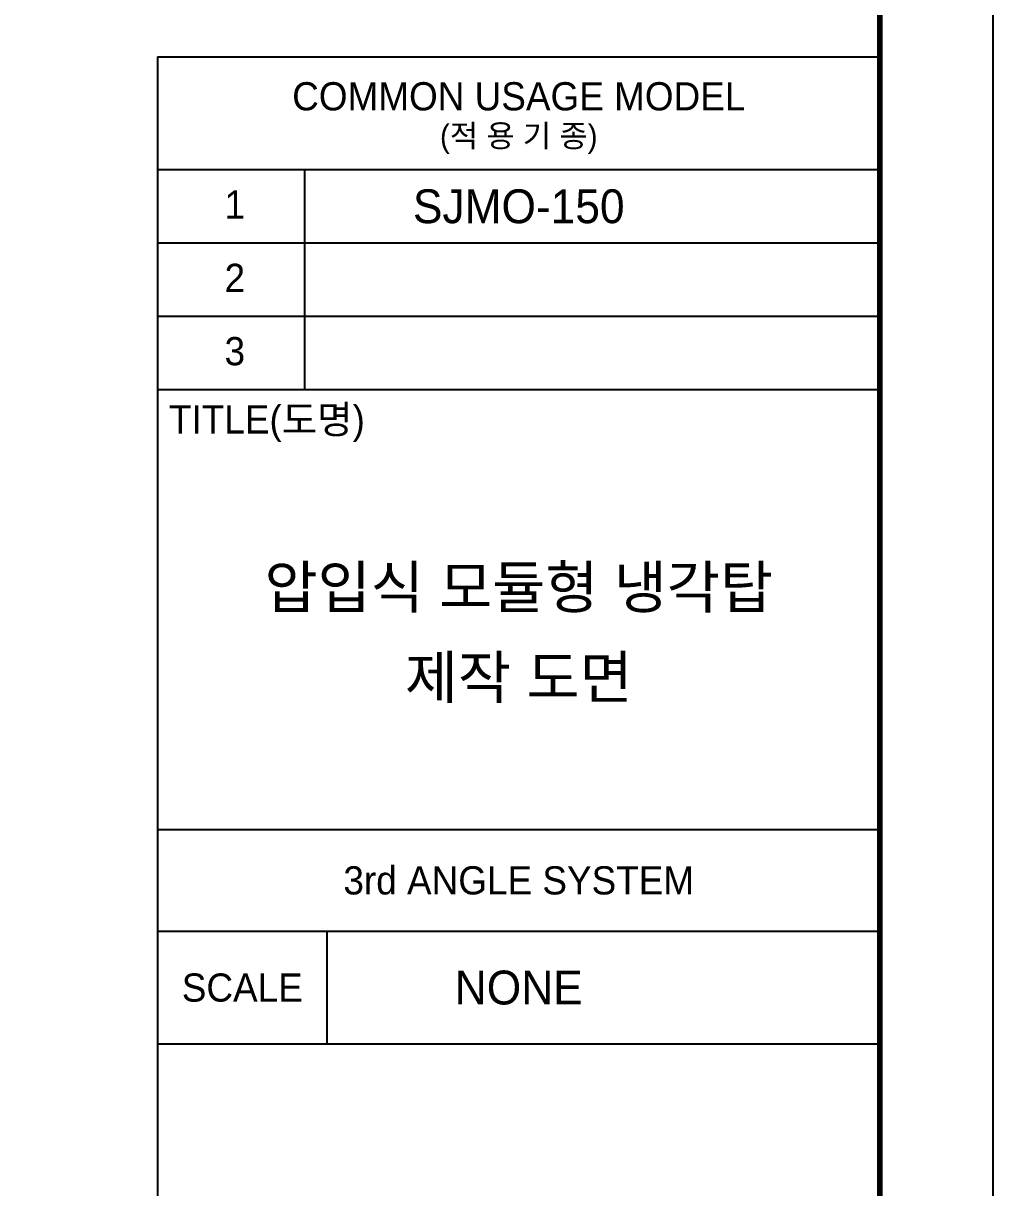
# Model space of a CAD drawing. Header units: millimetres. Extents: x -664091 to 30318, y -141645 to 21846.
# Drawn here: x 24303 to 30318, y 7090 to 14317 of the extents above; entities that cross this region are included whole.
import ezdxf
from ezdxf.enums import TextEntityAlignment as Align

# ---------------------------------------------------------------- set-up
doc = ezdxf.new("R2010")
doc.units = ezdxf.units.MM
doc.layers.add('냉각탑_form', color=1, linetype='Continuous')
doc.layers.add('냉각탑_text', color=3, linetype='Continuous')
doc.styles.add('돋움', font='Dotum.ttf')

msp = doc.modelspace()

# ---------------------------------------------------------------- linework, layer by layer
at = {"layer": 'Defpoints'}
msp.add_lwpolyline([(910.8, 21846.1), (30318, 21846.1), (30318, 1051), (910.8, 1051)], close=True, dxfattribs=at)
at = {"layer": '냉각탑_form'}
for p, q in [((25136.8, 14109.2), (25136.8, 1751.2)), ((25136.8, 14109.2), (29617.9, 14109.2)), ((25136.8, 13409), (29617.9, 13409)), ((26047, 13409), (26047, 12043.7)), ((25136.8, 12953.9), (29617.9, 12953.9)), ((25136.8, 12498.8), (29617.9, 12498.8)), ((25136.8, 12043.7), (29617.9, 12043.7)), ((25136.8, 9313), (29617.9, 9313)), ((25136.8, 8682.9), (29617.9, 8682.9)), ((26187, 8682.9), (26187, 7982.7)), ((25136.8, 7982.7), (29617.9, 7982.7))]:
    msp.add_line(p, q, dxfattribs=at)
at = {"layer": '냉각탑_form', "const_width": 35}
msp.add_lwpolyline([(1611, 21145.9), (1611, 1751.2), (29617.9, 1751.2), (29617.9, 21145.9)], close=True, dxfattribs=at)

# ---------------------------------------------------------------- texts
at = {"layer": '냉각탑_form', "style": '돋움'}
for s, height, p in [('COMMON USAGE MODEL', 175.043, (27377.3, 13864.1)), ('(적 용 기 종)', 140.03, (27377.3, 13619.1)), ('3rd ANGLE SYSTEM', 175.043, (27377.3, 8998)), ('SCALE', 175.04, (25661.9, 8332.8))]:
    msp.add_text(s, height=height, dxfattribs=at).set_placement(p, align=Align.MIDDLE_CENTER)
for s, height, p in [('1', 175, (25551.9, 13104.9)), ('2', 175, (25551.9, 12649.8)), ('3', 175, (25551.9, 12194.7)), ('TITLE(도명)', 175.04, (25207.1, 11770.9))]:
    msp.add_text(s, height=height, dxfattribs=at).set_placement(p)
at = {"layer": '냉각탑_text', "style": '돋움'}
for s, height, p in [('SJMO-150', 210.05, (27377.3, 13181.5)), ('압입식 모듈형 냉각탑', 262.5, (27377.3, 10818)), ('제작 도면', 262.5, (27377.3, 10258)), ('NONE', 210.05, (27377.3, 8332.8))]:
    msp.add_text(s, height=height, dxfattribs=at).set_placement(p, align=Align.MIDDLE_CENTER)

doc.saveas('drawing.dxf')
